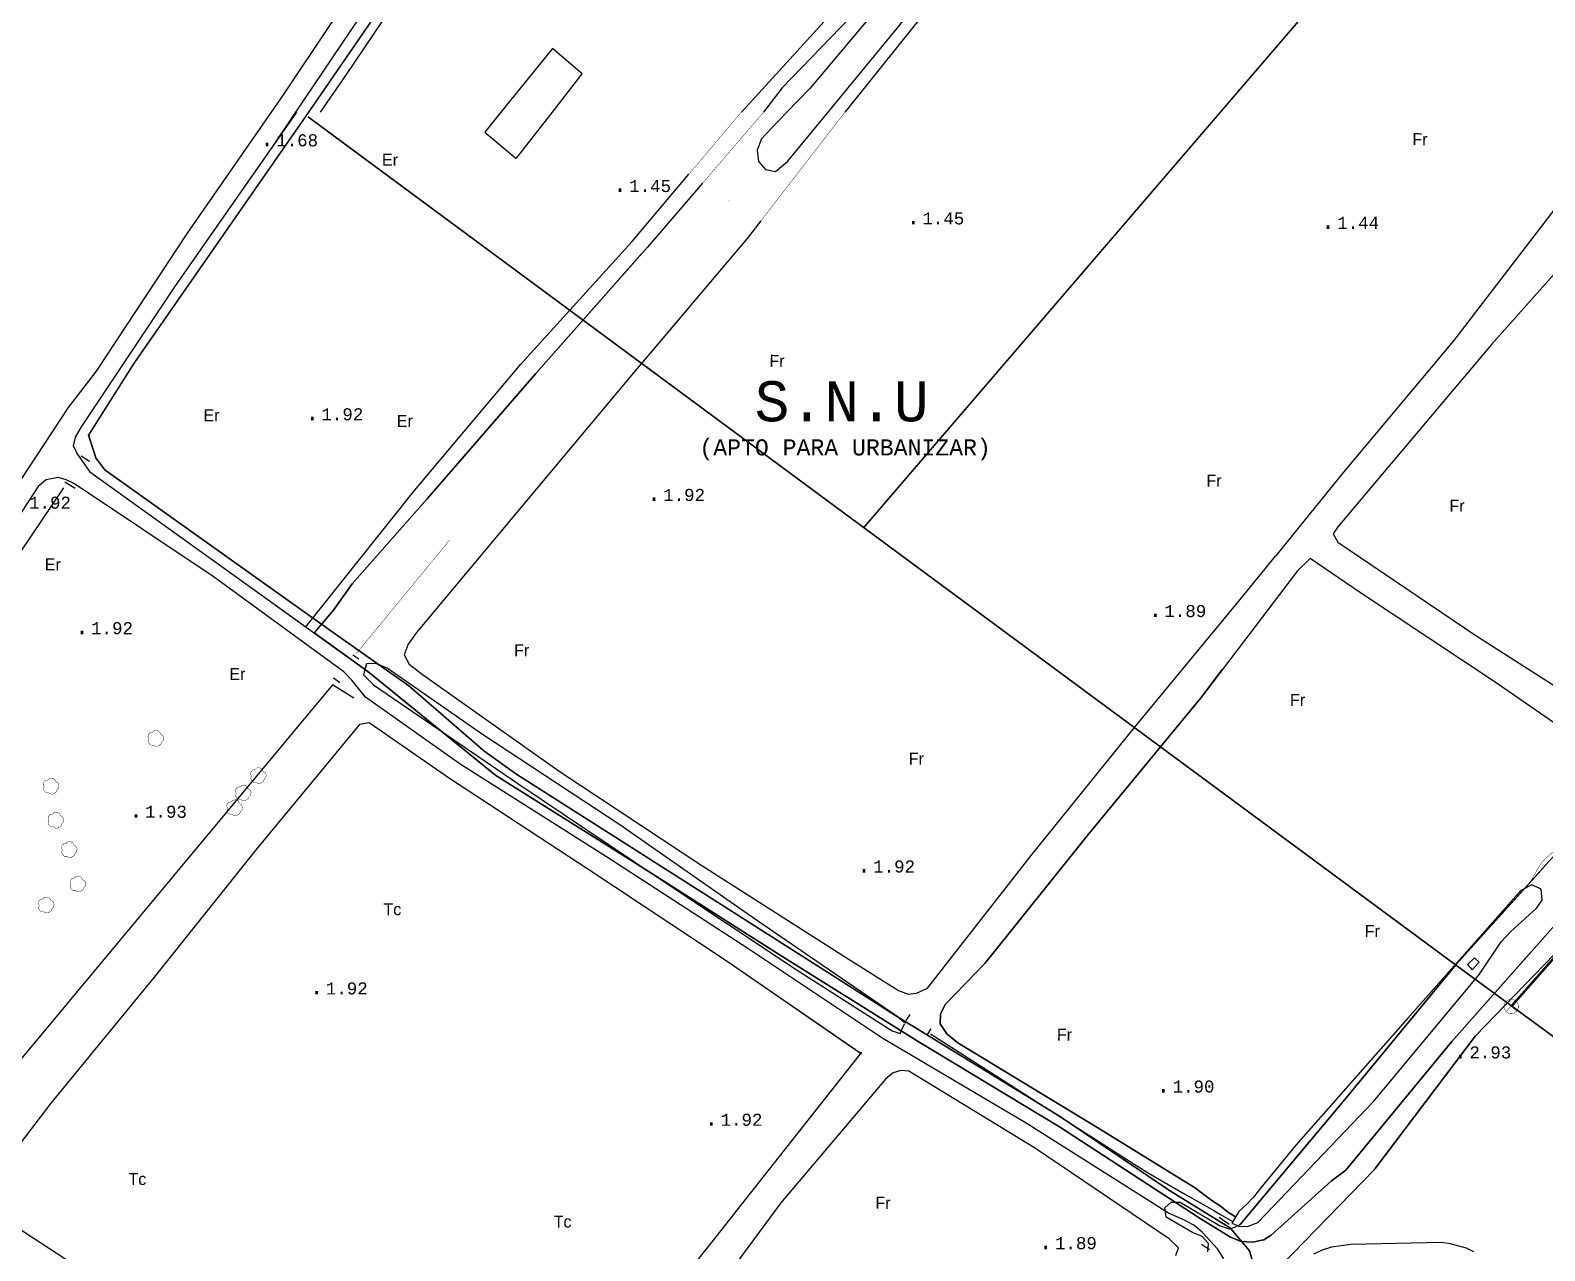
# Model space of a CAD drawing. Extents: x 742400 to 743200, y 4404200 to 4404700.
# Drawn here: x 742571.9 to 742759.8, y 4404358.7 to 4404510.2 of the extents above; entities that cross this region are included whole.
import ezdxf

# ---------------------------------------------------------------- set-up
doc = ezdxf.new("R2010")
doc.units = 0
doc.header["$MEASUREMENT"] = 0
for name, color, linetype in [('10', 7, 'CONTINUOUS'), ('12', 7, 'CONTINUOUS'), ('13', 7, 'CONTINUOUS'), ('18', 7, 'CONTINUOUS'), ('2', 7, 'CONTINUOUS'), ('21', 7, 'CONTINUOUS'), ('24', 7, 'CONTINUOUS'), ('33', 7, 'CONTINUOUS'), ('41', 7, 'CONTINUOUS'), ('42', 7, 'CONTINUOUS'), ('46', 7, 'CONTINUOUS'), ('50', 7, 'CONTINUOUS'), ('54', 7, 'CONTINUOUS'), ('6', 7, 'CONTINUOUS')]:
    doc.layers.add(name, color=color, linetype=linetype)
doc.styles.add('MONOTXT', font='monotxt', dxfattribs={"height": 0.2})
doc.styles.get("Standard").update_dxf_attribs({"font": 'txt', "height": 0.2})

msp = doc.modelspace()

# ---------------------------------------------------------------- linework, layer by layer
at = {"layer": '10', "color": 7, "linetype": 'Continuous', "const_width": 0.05}
for points in [[(742755.68, 4404389.93), (742756.11, 4404389.79), (742756.3000000002, 4404389.66), (742756.43, 4404389.49), (742756.5400000002, 4404389.28), (742756.57, 4404389.060000001), (742756.57, 4404388.85), (742756.3800000001, 4404388.44), (742756.19, 4404388.28), (742755.9999999999, 4404388.17), (742755.7900000002, 4404388.12), (742755.57, 4404388.12), (742755.35, 4404388.17), (742755.17, 4404388.28), (742754.9799999999, 4404388.44), (742754.7899999998, 4404388.85), (742754.81, 4404389.28), (742754.9199999998, 4404389.49), (742755.06, 4404389.66), (742755.2499999999, 4404389.79), (742755.68, 4404389.93)], [(742756.3000000002, 4404389.66), (742755.06, 4404388.39)], [(742755.0799999998, 4404389.68), (742756.3299999998, 4404388.39)]]:
    msp.add_lwpolyline(points, dxfattribs=at)
at = {"layer": '12', "color": 7, "linetype": 'Continuous', "const_width": 0.2}
msp.add_lwpolyline([(742606.37, 4404499.42), (742676.7299999999, 4404447.41), (742749.79, 4404393.43), (742799.25, 4404357.16), (742828.97, 4404334.91), (742859, 4404312.19)], dxfattribs=at)
at = {"layer": '13', "color": 3, "linetype": 'Continuous', "const_width": 0.3}
msp.add_lwpolyline([(742851.9999999999, 4404500), (742812.7900000002, 4404453.74), (742755.7099999998, 4404389.04), (742755.7099999998, 4404389.04)], dxfattribs=at)
at = {"layer": '18', "color": 3, "linetype": 'Continuous', "const_width": 0.2}
for points in [[(742719.6, 4404500), (742747.93, 4404533), (742805.2899999998, 4404599.39), (742817.59, 4404614.33), (742853.2899999998, 4404658.88), (742868.5600000002, 4404678.13), (742873.84, 4404687.52), (742880.36, 4404699.66)], [(742675.3399999999, 4404448.44), (742719.6, 4404500)]]:
    msp.add_lwpolyline(points, dxfattribs=at)
at = {"layer": '2', "color": 7, "linetype": 'Continuous'}
msp.add_3dface([(743199.9999999999, 4404200), (743199.9999999999, 4404700), (742399.9999999999, 4404700), (742399.9999999999, 4404200)], dxfattribs=at)
at = {"layer": '21', "color": 30, "linetype": 'Continuous', "elevation": 2}
for points in [[(742759.82, 4404406.39), (742748.83, 4404394.19), (742735.2600000001, 4404377.7), (742722.05, 4404361.96)], [(742717.3499999999, 4404360.47), (742716.15, 4404360.94), (742712.88, 4404362.85), (742712.7199999999, 4404364.02), (742713.4699999999, 4404364.74), (742714.6099999999, 4404364.71), (742719.4999999999, 4404361.83), (742720.7000000002, 4404361.43), (742720.7000000002, 4404361.43)]]:
    msp.add_lwpolyline(points, dxfattribs=at)
at = {"layer": '21', "color": 30, "linetype": 'Continuous'}
msp.add_polyline3d([(742718.0399999998, 4404358.58, 5), (742718.1099999999, 4404359.59, 5), (742717.3499999999, 4404360.47, 5), (742716.15, 4404360.94, 5), (742712.88, 4404362.85, 5), (742712.7199999999, 4404364.02, 5), (742713.4699999999, 4404364.74, 5), (742714.6099999999, 4404364.71, 5), (742719.4999999999, 4404361.83, 5), (742720.7000000002, 4404361.43, 5), (742721.37, 4404361.61, 5), (742722.05, 4404361.96, 5), (742735.2600000001, 4404377.7, 5), (742748.83, 4404394.19, 5), (742762.9599999998, 4404409.88, 5)], dxfattribs=at)
at = {"layer": '33', "color": 5, "linetype": 'Continuous', "extrusion": (0.7695616941165053, -0.638572469613696, 0), "const_width": 0.05, "elevation": -2241064.013632}
msp.add_lwpolyline([(3863848.046188422, 1.57), (3863781.475827149, 2.01)], dxfattribs=at)
at = {"layer": '33', "color": 5, "linetype": 'Continuous', "extrusion": (-0.8228250761078911, 0.5682947247054501, 0), "const_width": 0.05, "elevation": 1892017.696652}
msp.add_lwpolyline([(-4046102.058152124, 2.18), (-4046153.211187224, 2.17)], dxfattribs=at)
at = {"layer": '33', "color": 5, "linetype": 'Continuous', "extrusion": (0.7691793149194743, -0.6390330050161793, 0), "const_width": 0.05, "elevation": -2243376.422471}
msp.add_lwpolyline([(3862439.31127002, 2.01), (3862432.472812593, 2.06)], dxfattribs=at)
at = {"layer": '33', "color": 5, "linetype": 'Continuous', "extrusion": (0.7723804174794153, -0.6351602086830724, 0), "const_width": 0.05, "elevation": -2223941.208872}
msp.add_lwpolyline([(3873650.483546636, 2.06), (3873575.494592116, 2.07)], dxfattribs=at)
at = {"layer": '33', "color": 5, "linetype": 'Continuous', "const_width": 0.05}
for points, elevation in [([(742658.62, 4404489.05), (742658.5799999998, 4404489)], 2.06), ([(742612.38, 4404432.82), (742623.9200000002, 4404446.86)], 2.07)]:
    msp.add_lwpolyline(points, dxfattribs=dict(at, elevation=elevation))
at = {"layer": '33', "color": 5, "linetype": 'Continuous', "extrusion": (0.5525830819125539, 0.833457819918935, 0), "const_width": 0.05, "elevation": 4081263.927514}
msp.add_lwpolyline([(1814870.102337292, 2.07), (1814797.009256224, 2.16)], dxfattribs=at)
at = {"layer": '33', "color": 5, "linetype": 'Continuous'}
for points in [[(742607.92, 4404500, 2.17), (742611.0600000002, 4404504.54, 2.17), (742629.1800000002, 4404531.44, 1.94), (742642.86, 4404549.53, 1.9), (742665.74, 4404579.51, 1.74)], [(742612.07, 4404427.27, 2.12), (742609.41, 4404428.92, 2.12), (742569.73, 4404381.27, 2.33), (742539.85, 4404342.34, 2.35), (742531.1199999999, 4404349.64, 2.63), (742530.65, 4404349.79, 2.64), (742529.9, 4404349.57, 2.64), (742529.06, 4404349.08, 2.64), (742528.74, 4404348.82, 2.64), (742504.72, 4404318.96, 2.72), (742492.79, 4404329.810000001, 2.69), (742576.0599999998, 4404453.37, 2.04)], [(742683.61, 4404385.61, 2.16), (742709.4300000002, 4404369.1, 2.21), (742710.6299999999, 4404368.35, 2.21), (742712.3299999998, 4404367.36, 2.27), (742714.9699999999, 4404365.83, 2.39), (742717.3499999999, 4404364.5, 2.44), (742718.78, 4404363.67, 2.54), (742719.53, 4404363.23, 2.54), (742721.14, 4404362.32, 2.54)]]:
    msp.add_polyline3d(points, dxfattribs=at)
at = {"layer": '41', "color": 3, "linetype": 'Continuous', "const_width": 0.05}
for points, elevation in [([(742673.01, 4404500), (742662.56, 4404486.49)], 1.84), ([(742757.74, 4404403.96), (742759.4699999999, 4404406.91), (742764.06, 4404411.07)], 2.55)]:
    msp.add_lwpolyline(points, dxfattribs=dict(at, elevation=elevation))
at = {"layer": '41', "color": 3, "linetype": 'Continuous', "extrusion": (-0.0668894989981697, 0.05412141799851907, 0.9962914568727385), "const_width": 0.05, "elevation": 188696.622488}
msp.add_lwpolyline([(-3891124.93567615, -2184898.452274414), (-3891145.831800363, -2184898.780130583), (-3891166.254840386, -2184898.800938819), (-3891168.407063372, -2184898.780130582)], dxfattribs=at)
at = {"layer": '41', "color": 3, "linetype": 'Continuous'}
for points in [[(742769.94, 4404500, 2.15), (742773.2, 4404504.42, 2.11), (742775.79, 4404508.96, 2.11), (742776.0399999998, 4404510.03, 2.11), (742775.7099999998, 4404510.99, 2.11), (742758.57, 4404522.61, 1.94), (742741.7299999999, 4404533.57, 1.95), (742724.3299999998, 4404544.4, 1.9), (742717.7900000002, 4404548.51, 1.83), (742716.42, 4404549.05, 1.83), (742715.02, 4404549.13, 1.83), (742713.7, 4404549.07, 1.83), (742712.4999999999, 4404548.57, 1.83), (742699.9899999999, 4404532.63, 1.83), (742686.75, 4404517.21, 1.83), (742673.36, 4404500.45, 1.84), (742673.01, 4404500, 1.84)], [(742769.94, 4404500, 2.15), (742761.0999999999, 4404488.01, 2.26), (742748.52, 4404471.62, 2.26), (742734.8599999999, 4404455.3, 2.27), (742726.4199999998, 4404444.88, 2.35)], [(742777.8499999999, 4404500, 2.02), (742767.2699999998, 4404486.91, 2.02), (742753.23, 4404471.18, 2.11), (742739.67, 4404455.08, 2.12), (742734.17, 4404448.53, 2.12), (742733.5999999999, 4404447.68, 2.12), (742734.19, 4404446.61, 2.12), (742751.29, 4404435.04, 2.12), (742769.0399999998, 4404423.73, 2.11), (742770.3299999998, 4404422.79, 2.11), (742771.1400000001, 4404422.08, 2.11), (742772.7099999998, 4404420.88, 2.11)], [(742662.56, 4404486.49, 1.84), (742660.8699999999, 4404484.31, 1.84), (742646.78, 4404467.63, 1.84), (742633.03, 4404451.23, 2.17), (742619.8299999998, 4404435.4, 2.49), (742618.79, 4404433.97, 2.49), (742618.2999999998, 4404432.66, 2.49), (742618.9300000002, 4404431.48, 2.49), (742620.4, 4404430.35, 2.49), (742637.68, 4404418.11, 2.37), (742655.2399999999, 4404406.52, 2.37), (742673.0599999998, 4404395.13, 2.37), (742679.66, 4404391.01, 2.37), (742680.8299999998, 4404390.55, 2.37), (742681.8899999999, 4404390.65, 2.37), (742683.2299999999, 4404391.28, 2.44)], [(742652.5299999998, 4404474.43, 1.84), (742646.78, 4404467.63, 1.84), (742633.03, 4404451.23, 2.17), (742619.8299999998, 4404435.4, 2.49), (742618.79, 4404433.97, 2.49), (742618.2999999998, 4404432.66, 2.49), (742618.9300000002, 4404431.48, 2.49), (742620.4, 4404430.35, 2.49), (742637.68, 4404418.11, 2.37), (742655.2399999999, 4404406.52, 2.37), (742673.0599999998, 4404395.13, 2.37), (742679.66, 4404391.01, 2.37), (742680.8299999998, 4404390.55, 2.37), (742681.8899999999, 4404390.65, 2.37), (742681.8899999999, 4404390.65, 2.37)], [(742683.2299999999, 4404391.28, 2.44), (742696.1199999999, 4404407.73, 2.41), (742708.95, 4404423.62, 2.41), (742722.06, 4404439.5, 2.39), (742726.4199999998, 4404444.88, 2.35)], [(742770.45, 4404417.69, 2.16), (742753.68, 4404429.26, 2.16), (742736.9999999999, 4404440.33, 2.22), (742730.7399999999, 4404444.59, 5), (742730.5100000001, 4404444.38, 5), (742729.18, 4404443.09, 2.22)], [(742729.18, 4404443.09, 2.22), (742717.2000000002, 4404427.35, 2.33), (742703.2099999998, 4404410.4, 2.36), (742690.3699999999, 4404394.33, 2.48), (742685.4999999999, 4404389.29, 2.49), (742684.8699999999, 4404388.11, 2.55), (742684.8399999999, 4404386.87, 2.56), (742685.6299999999, 4404385.61, 2.56), (742687, 4404384.5, 2.56), (742704.3900000001, 4404373.93, 2.56), (742716.39, 4404366.56, 2.56), (742718.5199999998, 4404364.92, 2.56), (742719.56, 4404364.25, 2.56), (742720.4799999999, 4404363.51, 2.56), (742721.4799999999, 4404362.9, 2.56)], [(742721.4799999999, 4404362.9, 2.56), (742720.4799999999, 4404363.51, 2.56), (742719.56, 4404364.25, 2.56), (742718.5199999998, 4404364.92, 2.56), (742716.39, 4404366.56, 2.56), (742704.3900000001, 4404373.93, 2.56), (742687, 4404384.5, 2.56), (742685.6299999999, 4404385.61, 2.56), (742684.8399999999, 4404386.87, 2.56), (742684.8699999999, 4404388.11, 2.55), (742685.4999999999, 4404389.29, 2.49), (742690.3699999999, 4404394.33, 2.48), (742703.2099999998, 4404410.4, 2.36), (742717.2000000002, 4404427.35, 2.33), (742719.8299999998, 4404430.810000001, 2.31)], [(742674.9599999998, 4404383.16, 5.11), (742658.39, 4404394.59, 2.41), (742641.09, 4404406.05, 2.37), (742623.9300000002, 4404417.32, 2.31), (742613.9799999999, 4404424.22, 2.28), (742612.77, 4404424.01, 2.28), (742599.92, 4404408.5, 2.39), (742587.3, 4404392.65, 2.48), (742574.4599999998, 4404377.01, 2.5), (742566.74, 4404366.9, 2.5), (742566.2299999999, 4404366.03, 2.5), (742566.2, 4404364.81, 2.5), (742567.0899999999, 4404363.86, 2.5), (742568.42, 4404362.83, 2.5), (742585.5599999998, 4404351.63, 2.5), (742596.36, 4404345.57, 2.5), (742613.7999999998, 4404335.07, 2.5), (742627.6099999999, 4404327.43, 2.5), (742628.6399999999, 4404327.13, 2.5), (742629.89, 4404328.09, 2.49), (742643.25, 4404343.23, 2.51), (742656.57, 4404359.86, 2.51), (742662.4099999998, 4404367.23, 2.47), (742675.0899999999, 4404383.32, 2.35)], [(742675.0500000002, 4404383.1, 5.12), (742658.39, 4404394.59, 2.41), (742641.09, 4404406.05, 2.37), (742623.9300000002, 4404417.32, 2.31), (742613.9799999999, 4404424.22, 2.28), (742612.77, 4404424.01, 2.28), (742599.92, 4404408.5, 2.39), (742587.3, 4404392.65, 2.48), (742574.4599999998, 4404377.01, 2.5), (742566.74, 4404366.9, 2.5), (742566.2299999999, 4404366.03, 2.5), (742566.2, 4404364.81, 2.5), (742567.0899999999, 4404363.86, 2.5), (742568.42, 4404362.83, 2.5), (742585.5599999998, 4404351.63, 2.5), (742596.36, 4404345.57, 2.5), (742613.7999999998, 4404335.07, 2.5), (742627.6099999999, 4404327.43, 2.5), (742628.6399999999, 4404327.13, 2.5), (742629.89, 4404328.09, 2.49), (742643.25, 4404343.23, 2.51), (742656.57, 4404359.86, 2.51), (742662.4099999998, 4404367.23, 2.47), (742674.9599999998, 4404383.16, 2.35)], [(742679.95, 4404381.060000001, 2.35), (742678.97, 4404380.77, 2.4), (742678.05, 4404379.98, 2.4), (742665.0399999998, 4404364.64, 2.47), (742653.03, 4404348.36, 2.57)], [(742714.05, 4404358.12, 2.75), (742714.41, 4404359.06, 2.74), (742713.23, 4404360.19, 2.66), (742696.53, 4404371.46, 2.67), (742680.9300000002, 4404380.99, 2.56), (742679.95, 4404381.060000001, 2.35)]]:
    msp.add_polyline3d(points, dxfattribs=at)
at = {"layer": '42', "color": 3, "linetype": 'Continuous', "elevation": 2.62}
msp.add_lwpolyline([(742665.81, 4404500), (742663.87, 4404497.99), (742662.64, 4404496.67), (742662.1099999999, 4404495.28), (742662.27, 4404493.89), (742663.15, 4404492.86), (742664.39, 4404492.61), (742665.8699999999, 4404493.86), (742670.93, 4404500)], dxfattribs=at)
at = {"layer": '42', "color": 3, "linetype": 'Continuous', "const_width": 0.05}
for points, elevation in [([(742588.1199999999, 4404421.57), (742587.71, 4404421.3), (742587.4399999998, 4404421.3), (742587.18, 4404421.45), (742586.9, 4404421.45), (742586.67, 4404421.61), (742586.54, 4404421.91), (742586.61, 4404422.24), (742586.5099999999, 4404422.5), (742586.5600000002, 4404422.75), (742586.7699999998, 4404422.98), (742587.0700000002, 4404423.03), (742587.2799999998, 4404423.24), (742587.63, 4404423.27), (742587.91, 4404423.13), (742588.0799999998, 4404422.82), (742588.32, 4404422.68), (742588.4599999998, 4404422.39), (742588.4, 4404422.01), (742588.1899999998, 4404421.81), (742588.1199999999, 4404421.57)], 2.72), ([(742575.1299999999, 4404415.64), (742574.7199999999, 4404415.37), (742574.4499999998, 4404415.37), (742574.19, 4404415.52), (742573.91, 4404415.52), (742573.68, 4404415.68), (742573.5500000002, 4404415.98), (742573.6199999999, 4404416.310000001), (742573.5199999998, 4404416.57), (742573.5700000002, 4404416.82), (742573.7799999998, 4404417.05), (742574.08, 4404417.1), (742574.2899999998, 4404417.310000001), (742574.6399999999, 4404417.34), (742574.92, 4404417.2), (742575.0899999999, 4404416.89), (742575.3299999998, 4404416.75), (742575.4699999999, 4404416.46), (742575.4099999998, 4404416.08), (742575.2000000002, 4404415.88), (742575.1299999999, 4404415.64)], 2.73), ([(742600.85, 4404416.94), (742600.4400000002, 4404416.67), (742600.17, 4404416.67), (742599.91, 4404416.82), (742599.6299999999, 4404416.82), (742599.4, 4404416.98), (742599.27, 4404417.28), (742599.3399999999, 4404417.61), (742599.2400000001, 4404417.87), (742599.29, 4404418.12), (742599.5, 4404418.35), (742599.8, 4404418.4), (742600.01, 4404418.61), (742600.3599999999, 4404418.64), (742600.64, 4404418.5), (742600.8100000002, 4404418.19), (742601.05, 4404418.05), (742601.19, 4404417.76), (742601.13, 4404417.38), (742600.9199999998, 4404417.18), (742600.85, 4404416.94)], 2.72), ([(742598.9699999999, 4404414.8), (742598.56, 4404414.53), (742598.2899999998, 4404414.53), (742598.03, 4404414.68), (742597.75, 4404414.68), (742597.52, 4404414.84), (742597.39, 4404415.14), (742597.46, 4404415.47), (742597.3599999999, 4404415.73), (742597.41, 4404415.98), (742597.6199999999, 4404416.21), (742597.92, 4404416.26), (742598.1299999999, 4404416.47), (742598.48, 4404416.5), (742598.76, 4404416.36), (742598.9300000002, 4404416.05), (742599.17, 4404415.91), (742599.31, 4404415.62), (742599.25, 4404415.24), (742599.0399999998, 4404415.04), (742598.9699999999, 4404414.8)], 2.72), ([(742597.9, 4404412.95), (742597.4899999999, 4404412.68), (742597.2199999999, 4404412.68), (742596.9599999998, 4404412.83), (742596.68, 4404412.83), (742596.4500000002, 4404412.99), (742596.32, 4404413.29), (742596.3899999999, 4404413.62), (742596.29, 4404413.88), (742596.3399999999, 4404414.13), (742596.55, 4404414.36), (742596.8499999999, 4404414.41), (742597.06, 4404414.62), (742597.41, 4404414.65), (742597.6899999998, 4404414.51), (742597.8599999999, 4404414.2), (742598.0999999999, 4404414.06), (742598.2399999999, 4404413.77), (742598.1800000002, 4404413.39), (742597.97, 4404413.19), (742597.9, 4404412.95)], 2.72), ([(742575.7199999999, 4404411.41), (742575.3099999998, 4404411.14), (742575.0399999998, 4404411.14), (742574.7799999998, 4404411.29), (742574.5, 4404411.29), (742574.2699999998, 4404411.45), (742574.1400000001, 4404411.75), (742574.2099999998, 4404412.08), (742574.1099999999, 4404412.34), (742574.16, 4404412.59), (742574.3699999999, 4404412.82), (742574.6700000002, 4404412.87), (742574.8799999999, 4404413.08), (742575.2299999999, 4404413.11), (742575.5099999999, 4404412.97), (742575.68, 4404412.66), (742575.9199999998, 4404412.52), (742576.0599999998, 4404412.23), (742576.0000000001, 4404411.85), (742575.79, 4404411.65), (742575.7199999999, 4404411.41)], 2.73), ([(742577.38, 4404407.76), (742576.97, 4404407.49), (742576.7, 4404407.49), (742576.4400000002, 4404407.64), (742576.16, 4404407.64), (742575.9300000002, 4404407.8), (742575.8, 4404408.1), (742575.87, 4404408.43), (742575.77, 4404408.69), (742575.8199999998, 4404408.94), (742576.03, 4404409.17), (742576.3299999998, 4404409.22), (742576.54, 4404409.43), (742576.89, 4404409.46), (742577.17, 4404409.32), (742577.3399999999, 4404409.01), (742577.5799999998, 4404408.87), (742577.7199999999, 4404408.58), (742577.66, 4404408.2), (742577.4500000002, 4404408), (742577.38, 4404407.76)], 2.73), ([(742578.45, 4404403.5), (742578.0400000002, 4404403.23), (742577.77, 4404403.23), (742577.5099999999, 4404403.38), (742577.2299999999, 4404403.38), (742576.9999999999, 4404403.54), (742576.87, 4404403.84), (742576.9400000002, 4404404.17), (742576.8399999999, 4404404.43), (742576.89, 4404404.68), (742577.1000000002, 4404404.91), (742577.4, 4404404.96), (742577.6100000001, 4404405.17), (742577.9599999998, 4404405.2), (742578.24, 4404405.060000001), (742578.41, 4404404.75), (742578.65, 4404404.61), (742578.79, 4404404.32), (742578.7299999999, 4404403.94), (742578.52, 4404403.74), (742578.45, 4404403.5)], 2.73), ([(742574.52, 4404400.89), (742574.1099999999, 4404400.62), (742573.8399999999, 4404400.62), (742573.5799999998, 4404400.77), (742573.3000000002, 4404400.77), (742573.07, 4404400.93), (742572.94, 4404401.23), (742573.0099999999, 4404401.56), (742572.91, 4404401.82), (742572.9599999998, 4404402.07), (742573.17, 4404402.3), (742573.4699999999, 4404402.35), (742573.68, 4404402.56), (742574.0299999998, 4404402.59), (742574.3099999998, 4404402.45), (742574.48, 4404402.14), (742574.7199999999, 4404402), (742574.8599999999, 4404401.71), (742574.7999999998, 4404401.33), (742574.59, 4404401.13), (742574.52, 4404400.89)], 2.73)]:
    msp.add_lwpolyline(points, dxfattribs=dict(at, elevation=elevation))
at = {"layer": '42', "color": 3, "linetype": 'Continuous'}
for points in [[(742670.93, 4404500, 2.62), (742679.16, 4404509.99, 2.61), (742692.29, 4404526.15, 2.61), (742705.1500000001, 4404542.25, 2.58), (742711.3299999998, 4404550.03, 2.41), (742712.0799999998, 4404551.57, 2.38), (742711.9899999999, 4404552.59, 2.38), (742710.79, 4404553.33, 2.38), (742709.5999999999, 4404553.32, 2.38), (742708.2799999998, 4404552.34, 2.38), (742699.27, 4404538.95, 2.03), (742696.82, 4404535.96, 1.88)], [(742696.87, 4404536.2, 1.73), (742695.9500000002, 4404535.28, 1.73), (742682.3, 4404519.2, 2.48), (742668.63, 4404502.91, 2.62), (742665.81, 4404500, 2.62)], [(742680.5199999998, 4404386.88, 2.64), (742679.47, 4404387.78, 2.64), (742661.92, 4404399.79, 3.21), (742645.07, 4404411.54, 3.51), (742628.02, 4404422.77, 3.23), (742616.2099999998, 4404431, 2.88), (742614.79, 4404431.59, 2.88), (742613.65, 4404431.54, 2.88), (742613.25, 4404430.15, 2.88), (742614.4899999999, 4404428.93, 2.88), (742632.4100000001, 4404416.68, 2.88), (742649.6399999999, 4404405.1, 2.88), (742666.95, 4404393.6, 2.88), (742678.88, 4404385.99, 2.85), (742679.8499999999, 4404385.65, 2.77), (742680.4, 4404386.86, 2.77)], [(742721.02, 4404362.11, 3.19), (742721.8899999999, 4404361.73, 3.19), (742722.9499999998, 4404361.71, 3.19), (742724.24, 4404362.19, 3.19), (742738.65, 4404377.25, 3.53), (742751.7699999998, 4404393.01, 3.93), (742754.43, 4404397.04, 3.95), (742755.62, 4404398.33, 3.95), (742758.8299999998, 4404401.23, 3.95), (742759.5399999998, 4404402.21, 3.95), (742759.4199999998, 4404403.55, 3.95), (742758.24, 4404404.11, 3.74), (742756.9, 4404403.42, 3.71), (742742.8499999999, 4404387.55, 3.53), (742728.9400000002, 4404371.810000001, 3.37), (742724.5999999999, 4404366.5, 3.34), (742723.6999999998, 4404365.36, 3.34), (742722.93, 4404364.52, 3.28), (742721.8899999999, 4404363.57, 3.17), (742721.02, 4404362.11, 3.17)], [(742751.05, 4404358.57, 3.65), (742750.14, 4404359, 3.65), (742748.1099999999, 4404359.560000001, 3.7), (742747.0199999998, 4404359.73, 3.77), (742735.79, 4404359.48, 3.89), (742733.39, 4404359.14, 4.06), (742732.24, 4404358.77, 4.09), (742731.15, 4404358.28, 4.09)]]:
    msp.add_polyline3d(points, dxfattribs=at)
at = {"layer": '46', "color": 7, "linetype": 'Continuous', "const_width": 0.2}
for points in [[(742606.4599999998, 4404500), (742621.55, 4404521.92), (742633, 4404537.53), (742646.56, 4404555.98), (742660.89, 4404574.97), (742677.52, 4404596.37), (742703.88, 4404632), (742754.2199999999, 4404699.84)], [(742780.04, 4404296.11), (742735.94, 4404335.07), (742728.66, 4404341.96), (742723.6400000001, 4404347.02), (742723.53, 4404348.78), (742724.61, 4404353.810000001), (742723.22, 4404358.67), (742720.82, 4404361.52), (742713.3599999999, 4404366.12), (742699.65, 4404375.38), (742679.2900000002, 4404387.88), (742632.26, 4404417.82), (742628.26, 4404420.68), (742618.8799999999, 4404428.810000001), (742609.32, 4404435.54), (742581.1599999998, 4404455.6), (742580.05, 4404457.07), (742579.1400000001, 4404459.91), (742584.8099999998, 4404468.87), (742606.4599999998, 4404500)]]:
    msp.add_lwpolyline(points, dxfattribs=at)
at = {"layer": '54', "color": 1, "linetype": 'Continuous'}
for p, q in [((742632.2499999999, 4404494.28, 1.53), (742636.7099999998, 4404500, 1.57)), ((742578.24, 4404457.36, 2.07), (742579.25, 4404456.7, 2.07)), ((742577.4699999999, 4404453.28, 2.12), (742576.2099999998, 4404454.06, 2.12)), ((742612.67, 4404432.12, 2.07), (742611.93, 4404432.61, 2.07)), ((742610.3100000002, 4404429.16, 2.07), (742609.52, 4404429.76, 2.07)), ((742681.06, 4404388.03, 2.52), (742680.5599999998, 4404387.27, 2.52)), ((742683.2299999999, 4404385.52, 2.52), (742683.7099999998, 4404386.22, 2.52)), ((742720.7000000002, 4404361.95, 2.74), (742719.4599999998, 4404362.84, 2.74)), ((742718.2399999999, 4404358.82, 2.86), (742717.2399999999, 4404359.49, 2.86))]:
    msp.add_line(p, q, dxfattribs=at)
at = {"layer": '54', "color": 1, "linetype": 'Continuous', "elevation": 1.72}
msp.add_lwpolyline([(742630.31, 4404500), (742628.3, 4404497.52), (742632.22, 4404494.26)], dxfattribs=at)
at = {"layer": '54', "color": 1, "linetype": 'Continuous'}
for points in [[(742636.7099999998, 4404500, 1.57), (742640.3999999998, 4404504.74, 1.61), (742636.72, 4404507.9, 1.72), (742630.31, 4404500, 1.72)], [(742751.7399999999, 4404394.46, 2.79), (742751.13, 4404395.03, 2.76), (742750.28, 4404394.2, 2.76), (742750.85, 4404393.560000001, 2.76), (742751.64, 4404394.43, 2.76)]]:
    msp.add_polyline3d(points, dxfattribs=at)
at = {"layer": '6', "color": 7, "linetype": 'Continuous', "extrusion": (-0.101084163696671, 0.09189469429697363, 0.9906247306673757), "const_width": 0.05, "elevation": 329680.881971}
msp.add_lwpolyline([(-3758633.338407344, -2390638.054313272), (-3758632.892425282, -2390638.054313272), (-3758623.261768889, -2390637.688311269)], dxfattribs=at)
at = {"layer": '6', "color": 7, "linetype": 'Continuous', "extrusion": (0.01293360089972289, -0.009948923799786836, 0.9998668615785768), "const_width": 0.05, "elevation": -34213.059486}
msp.add_lwpolyline([(742600.7440595083, 4404377.597308028), (742600.4440846035, 4404377.207288726), (742593.1945617293, 4404368.786871984)], dxfattribs=at)
at = {"layer": '6', "color": 7, "linetype": 'Continuous', "extrusion": (0.009651908699646345, -0.007905458499710338, 0.999922169163362), "const_width": 0.05, "elevation": -27649.482472}
msp.add_lwpolyline([(742571.7769803606, 4404355.528232997), (742584.966365922, 4404372.078722297), (742598.1657510176, 4404387.74923986), (742605.0855251807, 4404395.379450412)], dxfattribs=at)
at = {"layer": '6', "color": 7, "linetype": 'Continuous'}
for points in [[(742601.8399999999, 4404500, 2.18), (742603.23, 4404502.01, 2.17), (742615.09, 4404519.75, 2.07), (742626.7399999999, 4404536.92, 1.96), (742639.11, 4404553.84, 1.88), (742651.79, 4404569.99, 1.85), (742663.92, 4404586.04, 1.91), (742676.53, 4404601.69, 1.9), (742689.31, 4404618.33, 1.9), (742701.8, 4404634.81, 1.9), (742714.0700000002, 4404652.13, 1.81), (742726.86, 4404668.51, 1.63), (742739.7199999999, 4404685.36, 1.43), (742741.5799999998, 4404688.1, 1.38)], [(742660.16, 4404500, 1.9), (742673.46, 4404514.6, 1.83), (742686.54, 4404529.98, 1.8), (742699.27, 4404547.19, 1.89), (742703.8599999999, 4404551.44, 1.84), (742704.5700000002, 4404552.27, 1.84), (742705.26, 4404553.6, 1.8), (742705.02, 4404554.89, 1.8), (742704.2799999998, 4404555.63, 1.8), (742703.2599999999, 4404556.39, 1.8), (742684.44, 4404567.560000001, 1.8), (742669.3699999999, 4404578.46, 1.76), (742666.66, 4404581.34, 1.76), (742665.38, 4404581.63, 1.76), (742664.2699999998, 4404581.12, 1.76), (742663.0899999999, 4404580.1, 1.76), (742651.0600000002, 4404564.060000001, 1.68), (742638.52, 4404547.04, 1.69), (742626.3, 4404531.01, 1.67), (742613.93, 4404513.49, 1.68), (742604.84, 4404500, 1.78)], [(742679.68, 4404518.04, 1.49), (742665.23, 4404503, 1.67), (742662.8899999999, 4404500, 1.67)], [(742484.07, 4404324.48, 3.1), (742485.8899999999, 4404326.95, 3.07), (742497.2699999998, 4404344.52, 2.75), (742509.36, 4404362.310000001, 2.61), (742521.0700000002, 4404379.79, 2.53), (742532.1599999998, 4404396.63, 2.34), (742543.89, 4404414.47, 2.33), (742552.3499999999, 4404427.36, 2.33), (742553.3, 4404428.77, 2.33), (742564.84, 4404445.49, 2.33), (742576.6599999998, 4404463.34, 2.33), (742580.11, 4404467.86, 2.33), (742591.42, 4404484.97, 2.24), (742601.8399999999, 4404500, 2.18)], [(742604.9300000002, 4404500, 1.78), (742589.82, 4404478.32, 1.94), (742578.23, 4404460.96, 2.07), (742578.23, 4404460.96, 2.07), (742577.4899999999, 4404459.68, 2.07), (742577.2299999999, 4404458.59, 2.07), (742577.7900000002, 4404457.48, 2.07), (742579.27, 4404455.4, 2.07), (742580.45, 4404454.52, 2.01), (742597.4499999998, 4404442.33, 2.01), (742606.0999999999, 4404436.12, 2.24)], [(742604.84, 4404500, 1.78), (742601.9699999999, 4404495.75, 1.81), (742589.82, 4404478.32, 1.94), (742578.23, 4404460.96, 2.07), (742578.23, 4404460.96, 2.07), (742577.4899999999, 4404459.68, 2.07), (742577.2299999999, 4404458.59, 2.07), (742577.7900000002, 4404457.48, 2.07), (742579.27, 4404455.4, 2.07), (742580.45, 4404454.52, 2.01), (742597.4499999998, 4404442.33, 2.01), (742613.78, 4404430.58, 2.45), (742629.6599999998, 4404417.68, 2.45), (742629.6599999998, 4404417.68, 2.45), (742647.6800000002, 4404406.36, 2.44), (742664.96, 4404395.36, 2.44), (742682.08, 4404384.65, 2.44), (742699.65, 4404374.06, 2.5), (742716.9500000002, 4404362.76, 2.83), (742720.8499999999, 4404360.38, 3.01), (742722.16, 4404359.85, 3.16), (742723.5999999999, 4404359.76, 3.16), (742724.9699999999, 4404360.07, 3.16), (742725.8899999999, 4404360.63, 3.17), (742733.39, 4404367.36, 3.38), (742735.1800000002, 4404368.68, 3.38), (742748.3200000002, 4404384.68, 3.44), (742758.0799999998, 4404395.69, 3.41)], [(742606.0999999999, 4404436.12, 2.04), (742619.5799999998, 4404453.03, 2.04), (742632.7799999998, 4404468.7, 2.04), (742646.56, 4404483.89, 2), (742653.65, 4404492.3, 1.95)], [(742655.3399999999, 4404491.19, 1.68), (742648.51, 4404483.26, 1.69), (742634.65, 4404467.560000001, 1.89), (742621.16, 4404452.01, 2.02), (742611.87, 4404441.45, 2.1), (742609.55, 4404438.19, 2.1), (742607.1300000001, 4404435.38, 2.03)], [(742607.47, 4404435.77, 2.04), (742609.55, 4404438.19, 2.1), (742611.87, 4404441.45, 2.1), (742621.16, 4404452.01, 2.02), (742634.65, 4404467.560000001, 1.89), (742647.69, 4404482.33, 1.7)], [(742720.04, 4404357.7, 3.04), (742719.25, 4404358.94, 2.9), (742717.3499999999, 4404361.02, 2.83), (742716.3000000002, 4404361.85, 2.72), (742715.0799999998, 4404362.52, 2.72), (742713.1399999999, 4404363.34, 2.72), (742695.49, 4404374.51, 2.73), (742677.7199999999, 4404385.04, 2.73), (742660.9699999999, 4404396.22, 2.64), (742643.4300000002, 4404407.6, 2.61), (742625.2599999999, 4404419.1, 2.48), (742613.5099999999, 4404427.38, 2.45), (742611.81, 4404429.5, 2.45), (742610.8, 4404430.55, 2.45), (742594.5899999999, 4404442.36, 2.34), (742577.4099999998, 4404453.85, 2.28), (742577.4099999998, 4404453.85, 2.28), (742576.34, 4404454.36, 2.28), (742575.3499999999, 4404454.65, 2.28), (742573.8699999999, 4404454.35, 2.28), (742572.8799999999, 4404453.55, 2.28), (742561.2000000002, 4404435.75, 2.29)], [(742774.2800000001, 4404413.7, 3.39), (742762.0799999998, 4404400.21, 3.39), (742748.3200000002, 4404384.68, 3.44), (742735.1800000002, 4404368.68, 3.38), (742733.39, 4404367.36, 3.38), (742725.8899999999, 4404360.63, 3.17), (742724.9699999999, 4404360.07, 3.16), (742723.5999999999, 4404359.76, 3.16), (742722.16, 4404359.85, 3.16), (742720.8499999999, 4404360.38, 3.01), (742716.9500000002, 4404362.76, 2.83), (742699.65, 4404374.06, 2.5), (742682.08, 4404384.65, 2.44), (742664.96, 4404395.36, 2.44), (742647.6800000002, 4404406.36, 2.44), (742629.6599999998, 4404417.68, 2.45), (742629.6599999998, 4404417.68, 2.45), (742613.78, 4404430.58, 2.45), (742607.1300000001, 4404435.38, 2.27)], [(742776.5499999998, 4404412.23, 3.16), (742765.95, 4404400.560000001, 3.17), (742751.2699999998, 4404385.36, 3.27), (742738.69, 4404368.75, 3.29), (742724.3200000002, 4404353.95, 3.29), (742724.3200000002, 4404353.95, 3.29), (742723.3399999999, 4404352.8, 3.29), (742722.6399999999, 4404351.53, 3.29), (742722.1699999998, 4404350.18, 3.29), (742722.2499999999, 4404348.76, 3.29), (742722.7299999999, 4404347.32, 3.29), (742723.4799999999, 4404345.96, 3.29), (742732.2499999999, 4404336.45, 2.75), (742733.47, 4404335.59, 2.72), (742734.54, 4404334.97, 2.63), (742736.3399999999, 4404333.33, 2.62)], [(742736.3399999999, 4404333.33, 2.62), (742734.54, 4404334.97, 2.63), (742733.47, 4404335.59, 2.72), (742732.2499999999, 4404336.45, 2.75), (742723.4799999999, 4404345.96, 3.29), (742722.7299999999, 4404347.32, 3.29), (742722.2499999999, 4404348.76, 3.29), (742722.1699999998, 4404350.18, 3.29), (742722.6399999999, 4404351.53, 3.29), (742723.3399999999, 4404352.8, 3.29), (742724.3200000002, 4404353.95, 3.29), (742724.3200000002, 4404353.95, 3.29), (742738.69, 4404368.75, 3.29), (742751.2699999998, 4404385.36, 3.27), (742765.95, 4404400.560000001, 3.17), (742768.59, 4404403.46, 3.17)]]:
    msp.add_polyline3d(points, dxfattribs=at)

# ---------------------------------------------------------------- texts
at = {"layer": '24', "color": 7, "linetype": 'Continuous', "style": 'MONOTXT'}
for s, height, p in [('.                           ', 1.99, (742600.43, 4404495.75, 1.68)), ('1.68                        ', 1.5, (742602.43, 4404495.75, 1.68)), ('.                           ', 1.99, (742644.23, 4404490.08, 1.45)), ('1.45                        ', 1.5, (742646.23, 4404490.08, 1.45)), ('1.45                        ', 1.5, (742682.62, 4404486.060000001, 1.45)), ('1.44                        ', 1.5, (742734.09, 4404485.51, 1.44)), ('.                           ', 1.99, (742680.62, 4404486.060000001, 1.45)), ('.                           ', 1.99, (742732.0899999999, 4404485.51, 1.44)), ('.                           ', 1.99, (742606.04, 4404461.75, 1.92)), ('1.92                        ', 1.5, (742608.04, 4404461.75, 1.92)), ('1.92                        ', 1.5, (742650.4499999998, 4404451.74, 1.92)), ('1.92                        ', 1.5, (742571.7599999999, 4404450.78, 1.92)), ('.                           ', 1.99, (742648.4500000002, 4404451.74, 1.92)), ('.                           ', 1.99, (742710.65, 4404437.33, 1.89)), ('1.89                        ', 1.5, (742712.65, 4404437.33, 1.89)), ('1.92                        ', 1.5, (742579.4599999998, 4404435.21, 1.92)), ('.                           ', 1.99, (742577.46, 4404435.21, 1.92)), ('1.93                        ', 1.5, (742586.1499999998, 4404412.43, 1.93)), ('.                           ', 1.99, (742584.1500000001, 4404412.43, 1.93)), ('.                           ', 1.99, (742674.5099999999, 4404405.63, 1.92)), ('1.92                        ', 1.5, (742676.51, 4404405.63, 1.92)), ('.                           ', 1.99, (742606.5899999999, 4404390.5, 1.92)), ('1.92                        ', 1.5, (742608.59, 4404390.5, 1.92)), ('2.93                        ', 1.5, (742750.4999999999, 4404382.56, 2.93)), ('.                           ', 1.99, (742748.5, 4404382.56, 2.93)), ('1.90                        ', 1.5, (742713.6700000002, 4404378.33, 1.9)), ('.                           ', 1.99, (742711.67, 4404378.33, 1.9)), ('1.92                        ', 1.5, (742657.5699999998, 4404374.2, 1.92)), ('.                           ', 1.99, (742655.5700000002, 4404374.2, 1.92)), ('.                           ', 1.99, (742697.07, 4404358.89, 1.89)), ('1.89                        ', 1.5, (742699.0700000002, 4404358.89, 1.89))]:
    msp.add_text(s, height=height, dxfattribs=at).set_placement(p)
at = {"layer": '42', "color": 7, "linetype": 'Continuous'}
for s, p in [('Fr                          ', (742743.43, 4404495.9, 1.76)), ('Er                          ', (742615.55, 4404493.34, 1.77)), ('Fr                          ', (742663.6399999999, 4404468.39, 1.77)), ('Er                          ', (742593.4, 4404461.64, 1.78)), ('Er                          ', (742617.3799999999, 4404460.93, 1.77)), ('Fr                          ', (742717.8599999999, 4404453.52, 1.76)), ('Fr                          ', (742748.02, 4404450.41, 1.76)), ('Er                          ', (742573.7, 4404443.12, 1.78)), ('Fr                          ', (742631.95, 4404432.47, 1.77)), ('Er                          ', (742596.6100000001, 4404429.54, 1.78)), ('Fr                          ', (742728.2299999999, 4404426.3, 1.76)), ('Fr                          ', (742680.92, 4404419.02, 1.77)), ('Tc                          ', (742615.73, 4404400.34, 1.78)), ('Fr                          ', (742737.5, 4404397.62, 1.76)), ('Fr                          ', (742699.2999999998, 4404384.77, 1.77)), ('Tc                          ', (742584.09, 4404366.86, 1.78)), ('Fr                          ', (742676.7899999998, 4404363.9, 1.77)), ('Tc                          ', (742636.8599999999, 4404361.58, 1.78))]:
    msp.add_text(s, height=1.49, rotation=359.7900000066, dxfattribs=at).set_placement(p)
at = {"layer": '50', "color": 7, "linetype": 'Continuous', "style": 'MONOTXT'}
for s, height, p in [('S.N.U                       ', 4.99, (742661.8, 4404461.62)), ('(APTO PARA URBANIZAR)       ', 1.99, (742654.9399999998, 4404457.4))]:
    msp.add_text(s, height=height, dxfattribs=at).set_placement(p)

doc.saveas('drawing.dxf')
